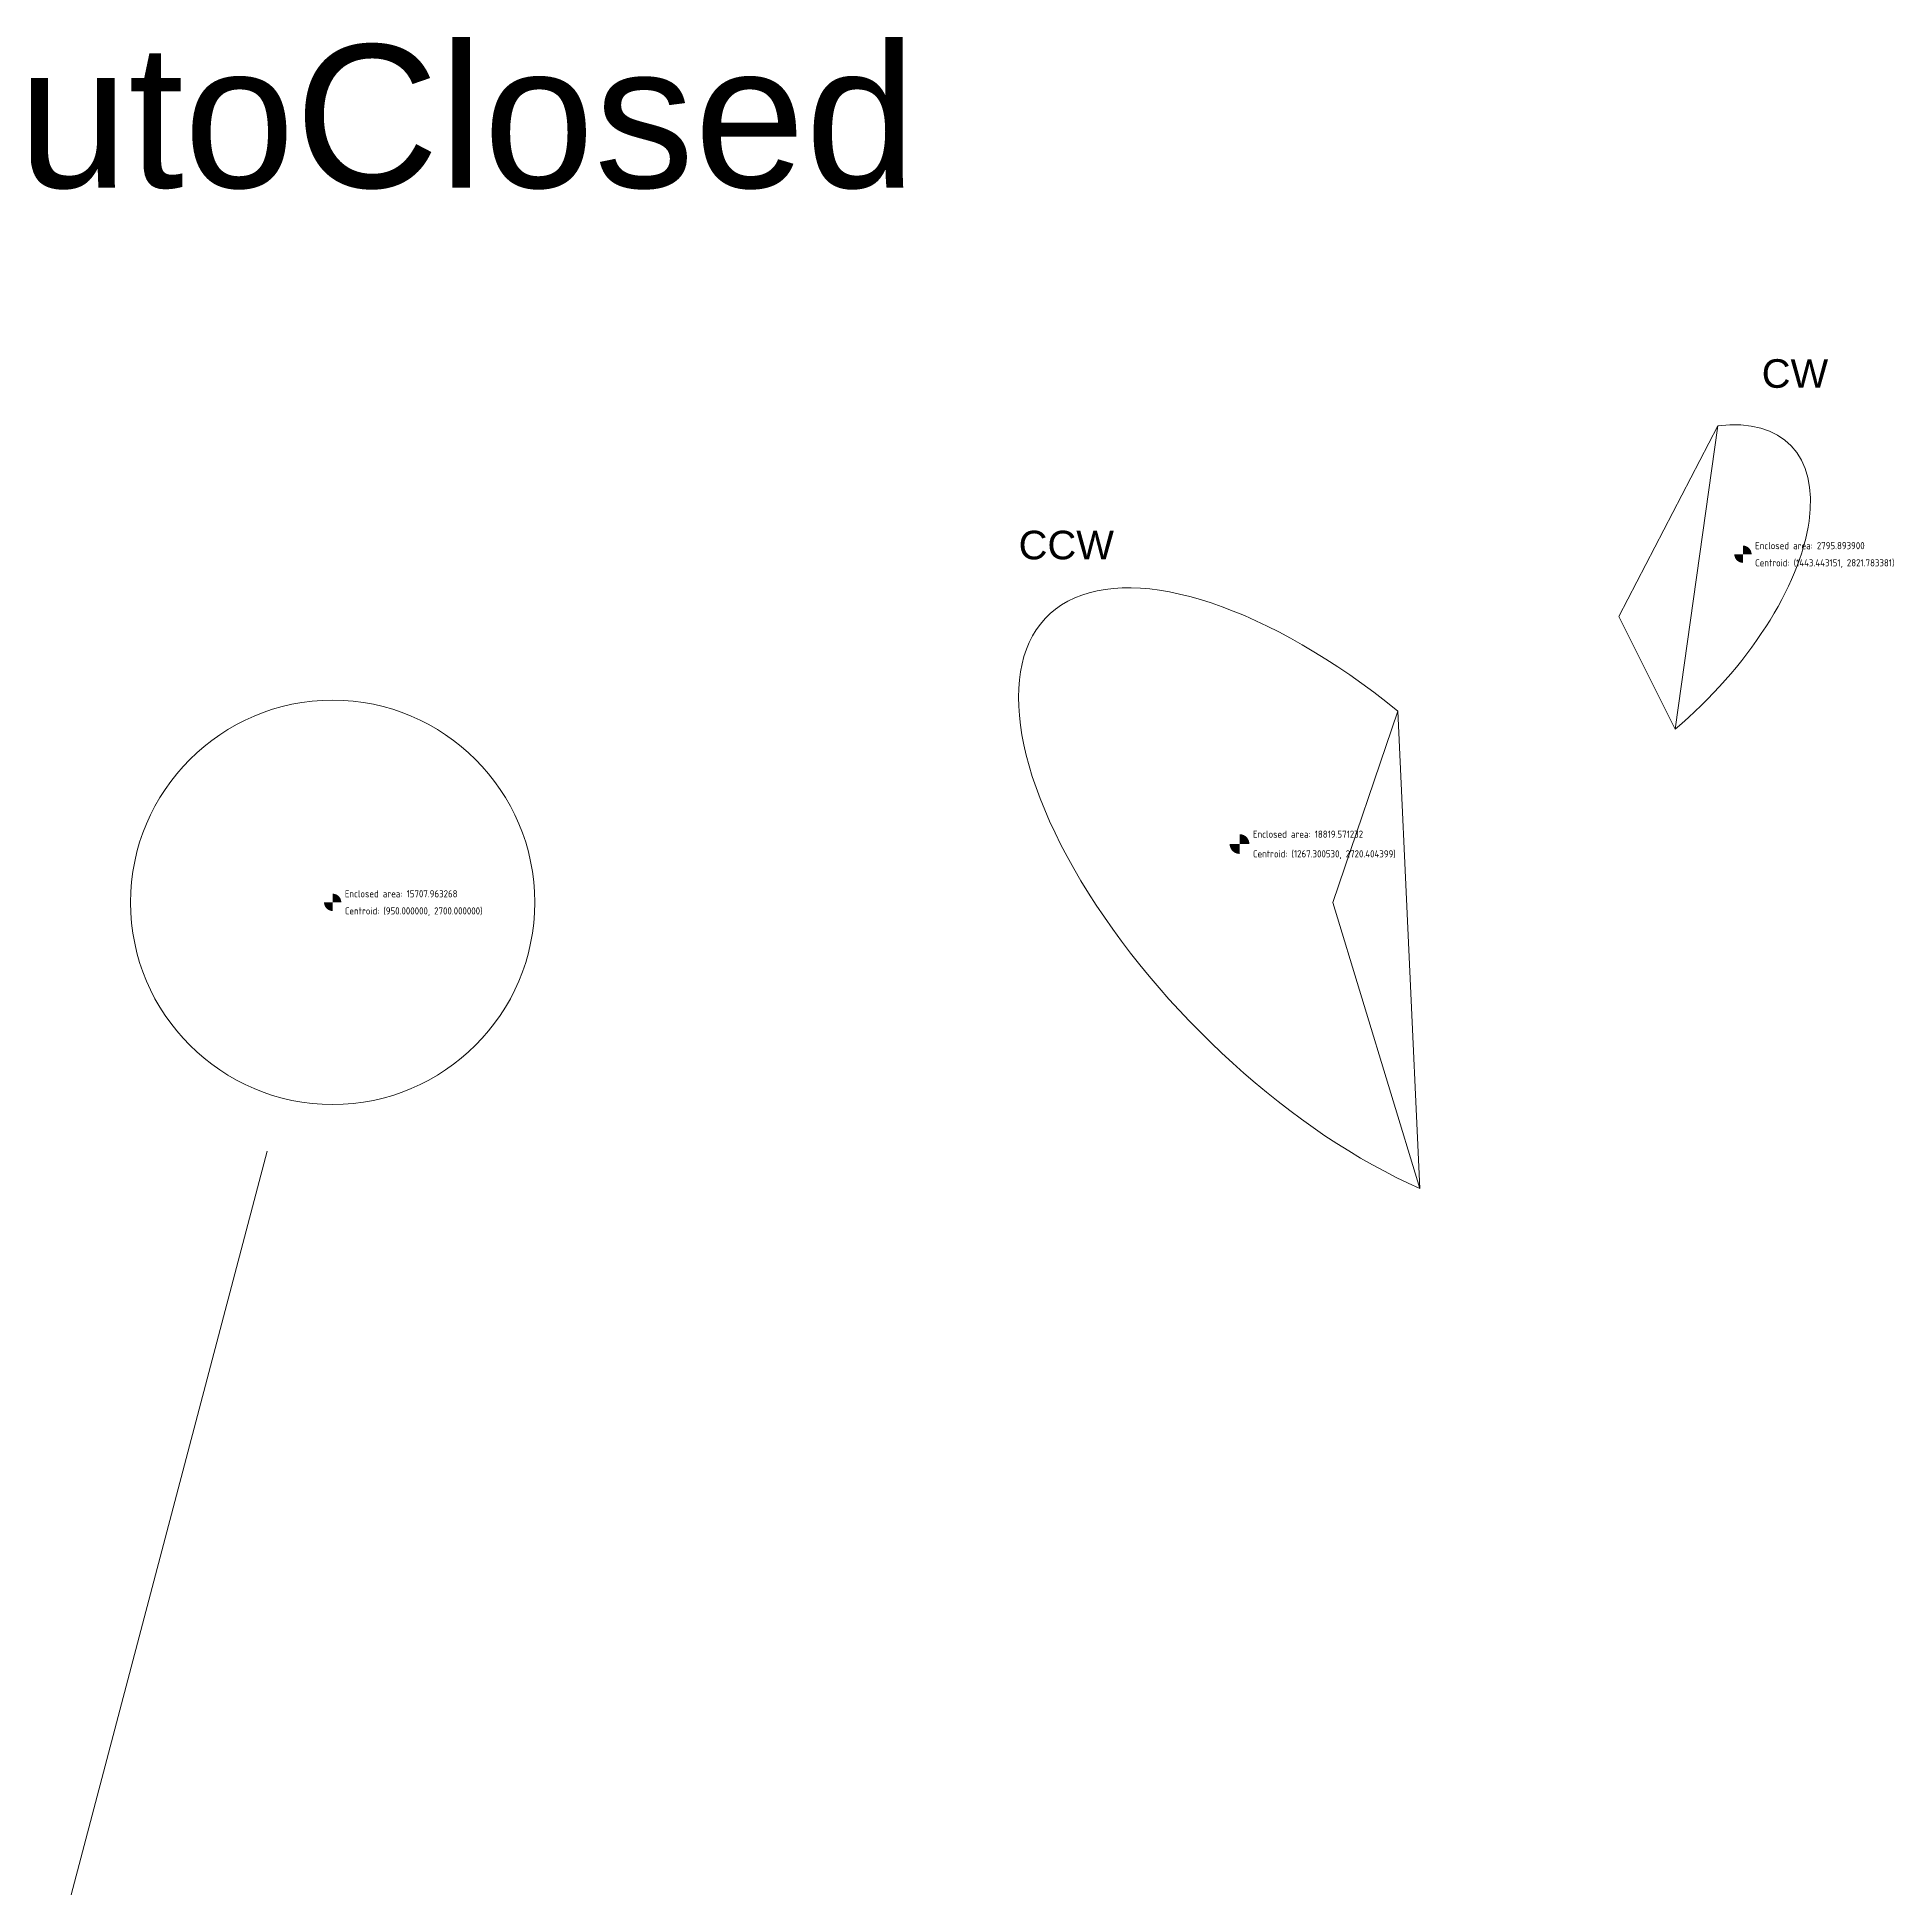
# Model space of a CAD drawing. Header units: millimetres. Extents: x 300 to 5400, y 194 to 3003.
# Drawn here: x 847 to 1496, y 2353 to 3003 of the extents above; entities that cross this region are included whole.
import ezdxf

# ---------------------------------------------------------------- set-up
doc = ezdxf.new("R2010")
doc.units = ezdxf.units.MM
for name, color, linetype, lineweight, true_color in [('As open or closed shapes', 18, 'Continuous', 15, 0x000000), ('Centroid Examples (empty) ... As area centroid (empty) ... As arc sectors (15) ... Area autoClose', 5, 'Continuous', 15, 0x0000ff), ('Centroid Examples (empty) ... As area centroid (empty) ... As arc segments (78)', 3, 'Continuous', 15, 0x00ff00), ('Centroid Examples (empty) ... As area centroid (empty) ... As arc segments (78) ... Area autoClose', 5, 'Continuous', 15, 0x0000ff), ('Centroid Examples (empty) ... As wire centroid (63) ... Multiple selection', 4, 'Continuous', 15, 0x00ffff), ('Text', 18, 'Continuous', 15, 0x000000)]:
    doc.layers.add(name, color=color, linetype=linetype, lineweight=lineweight, true_color=true_color)
doc.styles.add('textstyle14', font='arial.ttf')
doc.styles.add('textstyle18', font='arial.ttf')
doc.styles.add('textstyle19', font='arial.ttf')
doc.styles.add('textstyle36', font='')
doc.styles.add('textstyle37', font='')
doc.styles.add('textstyle38', font='')
doc.styles.add('textstyle39', font='')
doc.styles.add('textstyle40', font='')
doc.styles.add('textstyle41', font='')
doc.styles.get('textstyle36').set_extended_font_data('ISOCP')
doc.styles.get('textstyle37').set_extended_font_data('ISOCP')
doc.styles.get('textstyle38').set_extended_font_data('ISOCP')
doc.styles.get('textstyle39').set_extended_font_data('ISOCP')
doc.styles.get('textstyle40').set_extended_font_data('ISOCP')
doc.styles.get('textstyle41').set_extended_font_data('ISOCP')

msp = doc.modelspace()

# ---------------------------------------------------------------- linework, layer by layer
at = {"layer": 'As open or closed shapes'}
msp.add_circle((950, 2700), 70.71, dxfattribs=at)
for centre, major_axis, ratio, start_param, end_param in [((1400, 2800), (60, 60), 0.5, 4.54724, 6.846628), ((1300, 2700), (100, -100), 0.459262, 1.793921, 5.423161)]:
    msp.add_ellipse(centre, major_axis=major_axis, ratio=ratio, start_param=start_param, end_param=end_param, dxfattribs=at)
at = {"layer": 'Centroid Examples (empty) ... As area centroid (empty) ... As arc sectors (15) ... Area autoClose'}
for p, q in [((1400, 2800), (1434.7, 2866.75)), ((1400, 2800), (1419.73, 2760.54)), ((1322.66, 2766.92), (1300, 2700)), ((1300, 2700), (1330.44, 2599.95))]:
    msp.add_line(p, q, dxfattribs=at)
at = {"layer": 'Centroid Examples (empty) ... As area centroid (empty) ... As arc segments (78)', "color": 73, "true_color": 0x9bdc70, "flags": 128}
for points in [[(1440.44, 2821.78, 0, 0, 1), (1446.44, 2821.78, 0, 0, 0), (1444.94, 2821.78, 3.03, 3.03, 0.414214), (1443.44, 2823.28, 0, 0, 0), (1443.44, 2820.28, 3.03, 3.03, -0.414214), (1441.94, 2821.78, 0, 0, 0), (1440.44, 2821.78, 0, 0, -1), (1446.44, 2821.78, 0, 0, 0)], [(1263.86, 2720.4, 0, 0, 1), (1270.74, 2720.4, 0, 0, 0), (1269.02, 2720.4, 3.47, 3.47, 0.414214), (1267.3, 2722.12, 0, 0, 0), (1267.3, 2718.69, 3.47, 3.47, -0.414214), (1265.58, 2720.4, 0, 0, 0), (1263.86, 2720.4, 0, 0, -1), (1270.74, 2720.4, 0, 0, 0)], [(947, 2700, 0, 0, 1), (953, 2700, 0, 0, 0), (951.5, 2700, 3.03, 3.03, 0.414214), (950, 2701.5, 0, 0, 0), (950, 2698.5, 3.03, 3.03, -0.414214), (948.5, 2700, 0, 0, 0), (947, 2700, 0, 0, -1), (953, 2700, 0, 0, 0)]]:
    msp.add_lwpolyline(points, format="xyseb", dxfattribs=at)
at = {"layer": 'Centroid Examples (empty) ... As area centroid (empty) ... As arc segments (78) ... Area autoClose'}
for p, q in [((1434.7, 2866.75), (1419.73, 2760.54)), ((1322.66, 2766.92), (1330.44, 2599.95))]:
    msp.add_line(p, q, dxfattribs=at)
at = {"layer": 'Centroid Examples (empty) ... As wire centroid (63) ... Multiple selection', "color": 3, "true_color": 0x00ff00}
msp.add_line((927.08, 2612.97), (858.56, 2352.81), dxfattribs=at)

# ---------------------------------------------------------------- texts
at = {"layer": 'Centroid Examples (empty) ... As area centroid (empty) ... As arc segments (78)', "color": 73, "true_color": 0x9bdc70, "char_height": 2.5, "attachment_point": 1}
for s, insert, style in [('Enclosed area: 2795.893900', (1447.69, 2826.03), 'textstyle40'), ('Centroid: (1443.443151, 2821.783381)', (1447.69, 2820.03), 'textstyle41'), ('Enclosed area: 18819.571232', (1271.99, 2725.09), 'textstyle38'), ('Centroid: (1267.300530, 2720.404399)', (1271.99, 2718.22), 'textstyle39'), ('Enclosed area: 15707.963268', (954.25, 2704.25), 'textstyle36'), ('Centroid: (950.000000, 2700.000000)', (954.25, 2698.25), 'textstyle37')]:
    msp.add_mtext(s, dxfattribs=dict(at, insert=insert, style=style))
at = {"layer": 'Text', "attachment_point": 1}
for s, insert, char_height, style in [('Various shapes autoClosed', (300, 3000), 50, 'textstyle14'), ('CW', (1450, 2890), 10, 'textstyle19'), ('CCW', (1190, 2830), 10, 'textstyle18')]:
    msp.add_mtext(s, dxfattribs=dict(at, insert=insert, char_height=char_height, style=style))

doc.saveas('drawing.dxf')
